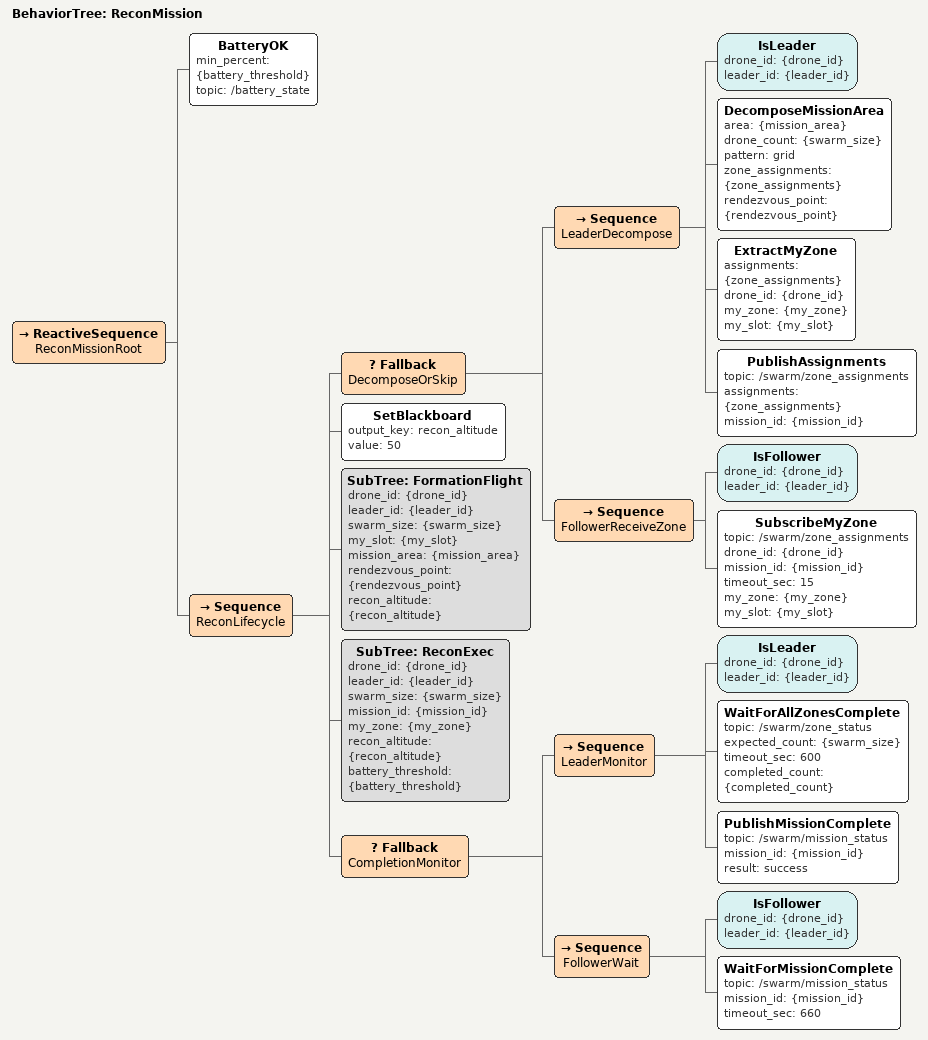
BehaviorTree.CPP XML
<?xml version="1.0" encoding="UTF-8"?>
<root BTCPP_format="4" main_tree_to_execute="ReconMission">

  <!-- ============================================================
       ReconMission
  ============================================================ -->
  <BehaviorTree ID="ReconMission">
    <ReactiveSequence name="ReconMissionRoot">

      <!--
        정찰 임무 수준 안전 감시.
        root_bt의 BatteryOK(10%)와 별개로
        정찰 중단 임계값(30%)을 포트로 수신하여 적용.
        ZoneIntegrity / CameraSystemOnline은
        recon_exec_bt 내부에서 감시.
      -->
      <BatteryOK
        min_percent="{battery_threshold}"
        topic="/battery_state"/>

      <!-- 정찰 임무 5단계 시퀀스 -->
      <Sequence name="ReconLifecycle">

        <Fallback name="DecomposeOrSkip">
          <Sequence name="LeaderDecompose">
            <IsLeader drone_id="{drone_id}" leader_id="{leader_id}"/>
            <DecomposeMissionArea
              area="{mission_area}"
              drone_count="{swarm_size}"
              pattern="grid"
              zone_assignments="{zone_assignments}"
              rendezvous_point="{rendezvous_point}"/>
            <!-- 리더도 자신의 zone/slot 을 블랙보드에 설정 -->
            <ExtractMyZone
              assignments="{zone_assignments}"
              drone_id="{drone_id}"
              my_zone="{my_zone}"
              my_slot="{my_slot}"/>
            <PublishAssignments
              topic="/swarm/zone_assignments"
              assignments="{zone_assignments}"
              mission_id="{mission_id}"/>
          </Sequence>

          <!-- 팔로워: 리더 발행 대기 후 자기 존/슬롯 수신 -->
          <Sequence name="FollowerReceiveZone">
            <IsFollower drone_id="{drone_id}" leader_id="{leader_id}"/>
            <SubscribeMyZone
              topic="/swarm/zone_assignments"
              drone_id="{drone_id}"
              mission_id="{mission_id}"
              timeout_sec="15"
              my_zone="{my_zone}"
              my_slot="{my_slot}"/>
          </Sequence>
        </Fallback>

        <!-- 고도 설정: 드론 번호 기반 충돌 회피 고도 계산 -->
        <SetBlackboard output_key="recon_altitude" value="50"/>

        <!-- =====================================================
             Phase 2: 임무구역까지 편대비행
        ===================================================== -->
        <SubTree ID="FormationFlight"
                 drone_id="{drone_id}"
                 leader_id="{leader_id}"
                 swarm_size="{swarm_size}"
                 my_slot="{my_slot}"
                 mission_area="{mission_area}"
                 rendezvous_point="{rendezvous_point}"
                 recon_altitude="{recon_altitude}"/>

        <!-- =====================================================
             Phase 3: 드론별 정찰 수행
        ===================================================== -->
        <SubTree ID="ReconExec"
                 drone_id="{drone_id}"
                 leader_id="{leader_id}"
                 swarm_size="{swarm_size}"
                 mission_id="{mission_id}"
                 my_zone="{my_zone}"
                 recon_altitude="{recon_altitude}"
                 battery_threshold="{battery_threshold}"/>

        <!-- =====================================================
             Phase 4: 완료 모니터링
        ===================================================== -->
        <Fallback name="CompletionMonitor">

          <!-- 리더: 전체 드론 완료 집계 후 신호 발행 -->
          <Sequence name="LeaderMonitor">
            <IsLeader drone_id="{drone_id}" leader_id="{leader_id}"/>
            <WaitForAllZonesComplete
              topic="/swarm/zone_status"
              expected_count="{swarm_size}"
              timeout_sec="600"
              completed_count="{completed_count}"/>
            <PublishMissionComplete
              topic="/swarm/mission_status"
              mission_id="{mission_id}"
              result="success"/>
          </Sequence>

          <!-- 팔로워: 리더 완료 신호 대기 -->
          <Sequence name="FollowerWait">
            <IsFollower drone_id="{drone_id}" leader_id="{leader_id}"/>
            <WaitForMissionComplete
              topic="/swarm/mission_status"
              mission_id="{mission_id}"
              timeout_sec="660"/>
          </Sequence>

        </Fallback>

      </Sequence>
    </ReactiveSequence>
  </BehaviorTree>

</root>
